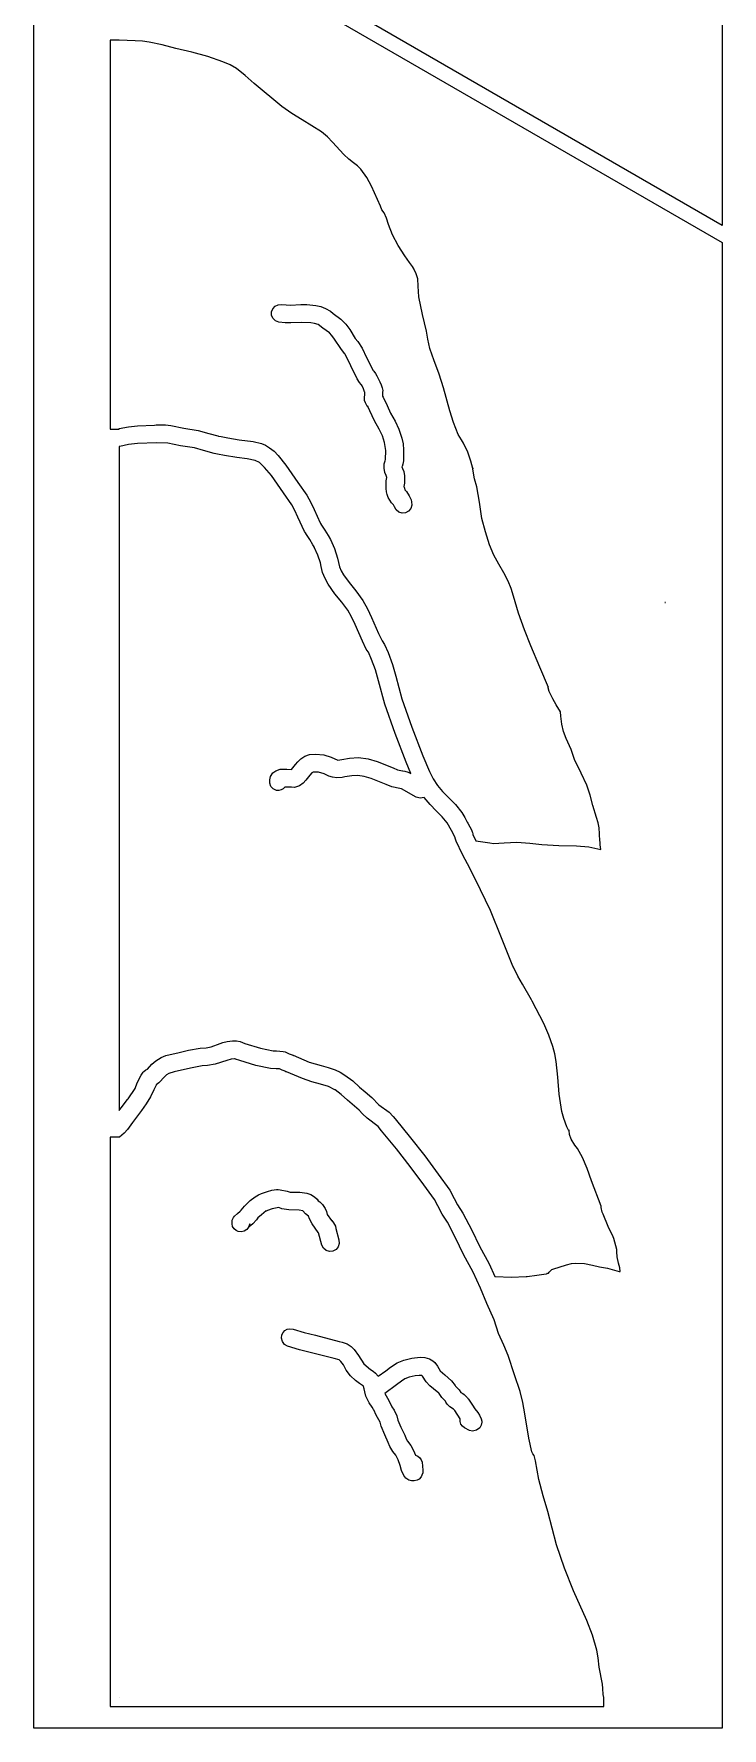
# Model space of a CAD drawing. Extents: x -1 to 629, y 2 to 3679.
# Drawn here: x 443.8 to 628.8, y 1153.5 to 1609 of the extents above; entities that cross this region are included whole.
import ezdxf

# ---------------------------------------------------------------- set-up
doc = ezdxf.new("R2010")
doc.units = 0

msp = doc.modelspace()

# ---------------------------------------------------------------- linework, layer by layer
at = {"layer": 'Calque 1'}
for p, q in [((628.826, 1727.23), (628.826, 1557.54)), ((443.769, 1659.77), (628.826, 1552.93)), ((443.769, 1153.48), (443.769, 1659.77)), ((628.826, 1557.54), (524.655, 1617.68)), ((464.298, 1607.34), (464.298, 1502.75)), ((466.701, 1607.33), (464.298, 1607.34)), ((471.032, 1607.13), (466.701, 1607.33)), ((472.995, 1607.05), (471.032, 1607.13)), ((474.797, 1606.83), (472.995, 1607.05)), ((478.276, 1606.05), (474.797, 1606.83)), ((481.93, 1605.12), (478.276, 1606.05)), ((486.274, 1604.08), (481.93, 1605.12)), ((490.553, 1602.94), (486.274, 1604.08)), ((494.611, 1601.53), (490.553, 1602.94)), ((496.509, 1600.68), (494.611, 1601.53)), ((498.294, 1599.71), (496.509, 1600.68)), ((500.562, 1597.88), (498.294, 1599.71)), ((503.012, 1595.72), (500.562, 1597.88)), ((510.439, 1589.52), (503.012, 1595.72)), ((513.161, 1587.6), (510.439, 1589.52)), ((515.881, 1585.89), (513.161, 1587.6)), ((521.086, 1582.65), (515.881, 1585.89)), ((522.705, 1581.34), (521.086, 1582.65)), ((524.06, 1579.93), (522.705, 1581.34)), ((527.073, 1576.6), (524.06, 1579.93)), ((528.43, 1575.38), (527.073, 1576.6)), ((529.706, 1574.38), (528.43, 1575.38)), ((530.814, 1573.52), (529.706, 1574.38)), ((531.687, 1572.68), (530.814, 1573.52)), ((533.333, 1570.4), (531.687, 1572.68)), ((534.571, 1568.05), (533.333, 1570.4)), ((536.976, 1562.66), (534.571, 1568.05)), ((537.373, 1561.76), (536.976, 1562.66)), ((537.958, 1560.93), (537.373, 1561.76)), ((537.99, 1560.89), (537.958, 1560.93)), ((538.548, 1559.49), (537.99, 1560.89)), ((539.146, 1557.76), (538.548, 1559.49)), ((540.234, 1555.01), (539.146, 1557.76)), ((541.705, 1552.1), (540.234, 1555.01)), ((543.475, 1549.33), (541.705, 1552.1)), ((544.758, 1547.55), (543.475, 1549.33)), ((628.826, 1552.93), (628.826, 1153.48)), ((545.538, 1546.45), (544.758, 1547.55)), ((545.819, 1546.02), (545.538, 1546.45)), ((545.882, 1545.92), (545.819, 1546.02)), ((546.549, 1544.51), (545.853, 1545.99)), ((545.853, 1545.99), (545.882, 1545.92)), ((546.991, 1543.14), (546.549, 1544.51)), ((547.078, 1541.2), (546.991, 1543.14)), ((547.256, 1538.34), (547.078, 1541.2)), ((508.002, 1535.13), (508.642, 1535.82)), ((508.642, 1535.82), (509.497, 1536.2)), ((509.497, 1536.2), (510.431, 1536.23)), ((510.431, 1536.23), (512.772, 1536.11)), ((512.772, 1536.11), (515.582, 1536.22)), ((515.582, 1536.22), (517.135, 1536.24)), ((517.135, 1536.24), (517.138, 1536.24)), ((517.135, 1536.24), (517.135, 1536.24)), ((517.138, 1536.24), (519.615, 1536.02)), ((519.615, 1536.02), (520.89, 1535.71)), ((520.89, 1535.71), (522.176, 1535.23)), ((522.176, 1535.23), (523.504, 1534.43)), ((548.245, 1533.58), (547.256, 1538.34)), ((507.671, 1534.26), (508.002, 1535.13)), ((507.703, 1533.31), (507.671, 1534.26)), ((508.084, 1532.47), (507.703, 1533.31)), ((508.753, 1531.84), (508.084, 1532.47)), ((509.642, 1531.5), (508.753, 1531.84)), ((511.291, 1531.32), (509.642, 1531.5)), ((512.862, 1531.3), (511.291, 1531.32)), ((515.752, 1531.42), (512.862, 1531.3)), ((518.204, 1531.36), (515.752, 1531.42)), ((519.252, 1531.18), (518.204, 1531.36)), ((520.189, 1530.86), (519.252, 1531.18)), ((521.456, 1529.93), (520.189, 1530.86)), ((523.504, 1534.43), (524.221, 1533.85)), ((524.221, 1533.85), (526.327, 1532.35)), ((526.327, 1532.35), (527.682, 1530.98)), ((527.682, 1530.98), (528.7, 1529.58)), ((549.333, 1529.12), (548.245, 1533.58)), ((523.245, 1528.67), (521.456, 1529.93)), ((523.909, 1527.95), (523.245, 1528.67)), ((524.597, 1526.94), (523.909, 1527.95)), ((526.264, 1524.39), (524.597, 1526.94)), ((528.7, 1529.58), (530.185, 1527.16)), ((530.185, 1527.16), (530.859, 1526.32)), ((530.859, 1526.32), (532.016, 1524.53)), ((549.721, 1526.92), (549.333, 1529.12)), ((550.235, 1524.39), (549.721, 1526.92)), ((527.327, 1523.06), (526.264, 1524.39)), ((527.356, 1523), (527.327, 1523.06)), ((527.83, 1522.17), (527.356, 1523)), ((528.949, 1519.79), (527.83, 1522.17)), ((532.016, 1524.53), (533.214, 1522)), ((533.214, 1522), (534.995, 1518.53)), ((550.825, 1522.67), (550.235, 1524.39)), ((551.349, 1521.39), (550.825, 1522.67)), ((530.73, 1516.32), (528.949, 1519.79)), ((534.995, 1518.53), (535.048, 1518.43)), ((535.048, 1518.43), (535.156, 1518.31)), ((535.156, 1518.31), (535.646, 1517.71)), ((535.646, 1517.71), (536, 1517.1)), ((536, 1517.1), (536.775, 1515.49)), ((552.73, 1517.57), (551.349, 1521.39)), ((553.939, 1513.85), (552.73, 1517.57)), ((531.317, 1515.25), (530.73, 1516.32)), ((531.785, 1514.71), (531.317, 1515.25)), ((531.859, 1514.66), (531.785, 1514.71)), ((531.881, 1514.62), (531.859, 1514.66)), ((531.997, 1514.36), (531.875, 1514.62)), ((531.875, 1514.62), (531.881, 1514.62)), ((532.381, 1513.55), (531.997, 1514.36)), ((532.698, 1512.81), (532.381, 1513.55)), ((532.733, 1512.73), (532.698, 1512.81)), ((532.717, 1512.03), (532.733, 1512.72)), ((532.733, 1512.72), (532.733, 1512.73)), ((536.775, 1515.49), (537.138, 1514.64)), ((537.138, 1514.64), (537.416, 1513.88)), ((537.416, 1513.88), (537.553, 1513.15)), ((537.537, 1512.73), (537.519, 1511.85)), ((537.553, 1513.15), (537.537, 1512.73)), ((555.569, 1507.7), (553.939, 1513.85)), ((532.69, 1511.27), (532.717, 1512.03)), ((532.69, 1510.91), (532.69, 1511.27)), ((532.703, 1510.65), (532.69, 1510.91)), ((532.706, 1510.43), (532.703, 1510.65)), ((532.915, 1509.84), (532.706, 1510.43)), ((533.428, 1508.93), (532.915, 1509.84)), ((533.526, 1508.86), (533.428, 1508.93)), ((535.339, 1505.02), (533.468, 1509.01)), ((533.468, 1509.01), (533.526, 1508.86)), ((537.519, 1511.85), (537.508, 1511.6)), ((537.508, 1511.6), (537.643, 1511.38)), ((537.643, 1511.38), (538.762, 1509.12)), ((538.762, 1509.12), (539.667, 1507.09)), ((466.701, 1502.96), (469.18, 1503.4)), ((469.18, 1503.4), (471.662, 1503.67)), ((471.662, 1503.67), (476.21, 1503.86)), ((476.21, 1503.86), (476.665, 1503.88)), ((476.665, 1503.88), (479.178, 1503.87)), ((479.178, 1503.87), (480.636, 1503.73)), ((480.636, 1503.73), (484.081, 1502.99)), ((536.648, 1502.73), (535.339, 1505.02)), ((539.667, 1507.09), (540.927, 1504.91)), ((540.927, 1504.91), (541.932, 1502.75)), ((556.574, 1504.5), (555.569, 1507.7)), ((557.897, 1501.33), (556.574, 1504.5)), ((464.298, 1502.75), (466.701, 1502.75)), ((466.701, 1502.75), (466.701, 1502.96)), ((471.667, 1498.88), (469.206, 1498.58)), ((476.718, 1499.09), (471.667, 1498.88)), ((479.771, 1499.02), (476.707, 1499.09)), ((476.707, 1499.09), (476.718, 1499.09)), ((483.232, 1498.28), (479.771, 1499.02)), ((484.081, 1502.99), (487.96, 1502.4)), ((487.96, 1502.4), (490.815, 1501.62)), ((490.815, 1501.62), (493.249, 1500.92)), ((493.249, 1500.92), (493.408, 1500.89)), ((493.408, 1500.89), (494.085, 1500.76)), ((494.085, 1500.76), (495.905, 1500.41)), ((495.905, 1500.41), (498.996, 1499.84)), ((498.996, 1499.84), (502.771, 1499.45)), ((502.771, 1499.45), (504.943, 1498.89)), ((504.943, 1498.89), (506.052, 1498.42)), ((537.484, 1500.91), (536.648, 1502.73)), ((538.072, 1499.18), (537.484, 1500.91)), ((538.379, 1496.97), (538.072, 1499.18)), ((541.932, 1502.75), (542.734, 1500.32)), ((542.734, 1500.32), (543.033, 1498.76)), ((543.033, 1498.76), (543.176, 1497.22)), ((558.736, 1499.88), (557.897, 1501.33)), ((559.326, 1498.96), (558.736, 1499.88)), ((560.411, 1496.58), (559.326, 1498.96)), ((466.862, 1498.11), (466.711, 1498.06)), ((466.711, 1498.06), (466.711, 1319.56)), ((469.206, 1498.58), (466.862, 1498.11)), ((486.968, 1497.71), (483.232, 1498.28)), ((489.386, 1497.03), (486.968, 1497.71)), ((492.222, 1496.24), (489.386, 1497.03)), ((493.18, 1496.05), (492.222, 1496.24)), ((495.019, 1495.7), (493.18, 1496.05)), ((498.31, 1495.1), (495.019, 1495.7)), ((501.118, 1494.76), (498.31, 1495.1)), ((503.303, 1494.35), (501.118, 1494.76)), ((504.438, 1493.81), (503.303, 1494.35)), ((506.052, 1498.42), (507.161, 1497.76)), ((507.161, 1497.76), (508.362, 1496.79)), ((508.362, 1496.79), (509.463, 1495.65)), ((509.463, 1495.65), (511.487, 1493.09)), ((538.204, 1494.19), (538.323, 1494.59)), ((538.323, 1494.59), (538.342, 1494.6)), ((538.342, 1494.6), (538.379, 1496.97)), ((543.128, 1494.25), (542.961, 1493.29)), ((543.176, 1497.22), (543.128, 1494.25)), ((561.26, 1494.13), (560.411, 1496.58)), ((505.819, 1492.48), (504.438, 1493.81)), ((507.629, 1490.25), (505.819, 1492.48)), ((510.87, 1485.6), (507.629, 1490.25)), ((511.487, 1493.09), (514.786, 1488.36)), ((537.932, 1492.26), (537.99, 1493.43)), ((538.178, 1491.09), (537.932, 1492.26)), ((537.99, 1493.43), (538.204, 1494.19)), ((538.482, 1490.32), (538.178, 1491.09)), ((538.675, 1489.78), (538.482, 1490.32)), ((538.538, 1488.84), (538.675, 1489.78)), ((542.774, 1492.72), (542.747, 1492.61)), ((542.747, 1492.61), (542.906, 1492.18)), ((542.961, 1493.29), (542.774, 1492.72)), ((542.906, 1492.18), (543.215, 1491.38)), ((543.215, 1491.38), (543.456, 1490.19)), ((543.456, 1490.19), (543.416, 1488.22)), ((561.802, 1492.15), (561.26, 1494.13)), ((561.821, 1492.09), (561.802, 1492.16)), ((561.802, 1492.16), (561.802, 1492.15)), ((561.866, 1491.41), (561.821, 1492.09)), ((561.826, 1492.33), (561.826, 1492.1)), ((561.826, 1492.1), (561.826, 1492.33)), ((561.826, 1492.33), (561.826, 1492.33)), ((562.284, 1489.43), (561.866, 1491.41)), ((513.085, 1482.44), (510.87, 1485.6)), ((514.786, 1488.36), (517.141, 1484.99)), ((538.514, 1486.83), (538.538, 1488.84)), ((538.622, 1485.86), (538.514, 1486.83)), ((538.683, 1485.55), (538.622, 1485.86)), ((538.773, 1485.21), (538.683, 1485.55)), ((539.027, 1484.36), (538.773, 1485.21)), ((543.416, 1488.22), (543.287, 1487.33)), ((543.287, 1487.33), (543.303, 1487.18)), ((543.303, 1487.18), (543.406, 1486.85)), ((543.406, 1486.85), (543.491, 1486.44)), ((543.491, 1486.44), (543.98, 1485.94)), ((543.98, 1485.94), (544.716, 1484.86)), ((562.916, 1487.22), (562.284, 1489.43)), ((563.567, 1483.16), (562.916, 1487.22)), ((513.955, 1480.86), (513.085, 1482.44)), ((514.767, 1479.1), (513.955, 1480.86)), ((517.141, 1484.99), (518.244, 1483.03)), ((518.244, 1483.03), (519.152, 1481.1)), ((519.152, 1481.1), (520.768, 1477.57)), ((539.961, 1482.9), (539.027, 1484.36)), ((540.509, 1482.44), (539.961, 1482.9)), ((540.715, 1481.83), (540.509, 1482.44)), ((541.157, 1481.01), (540.715, 1481.83)), ((541.879, 1480.41), (541.157, 1481.01)), ((544.536, 1480.67), (543.707, 1480.23)), ((545.128, 1481.4), (544.536, 1480.67)), ((544.716, 1484.86), (545.21, 1483.72)), ((545.401, 1482.29), (545.128, 1481.4)), ((545.21, 1483.72), (545.311, 1483.23)), ((545.311, 1483.23), (545.401, 1482.29)), ((564.258, 1478.76), (563.567, 1483.16)), ((516.567, 1475.27), (514.767, 1479.1)), ((520.768, 1477.57), (520.863, 1477.41)), ((520.863, 1477.41), (521.149, 1476.95)), ((521.149, 1476.95), (522.001, 1475.57)), ((542.776, 1480.14), (541.879, 1480.41)), ((543.707, 1480.23), (542.776, 1480.14)), ((565.163, 1475.1), (564.258, 1478.76)), ((516.778, 1474.91), (516.567, 1475.27)), ((517.075, 1474.43), (516.778, 1474.91)), ((517.927, 1473.06), (517.075, 1474.43)), ((518.786, 1471.66), (517.927, 1473.06)), ((519.112, 1471.09), (518.786, 1471.66)), ((522.001, 1475.57), (522.885, 1474.14)), ((522.885, 1474.14), (523.483, 1473.1)), ((523.483, 1473.1), (524.56, 1470.66)), ((566.292, 1471.6), (565.163, 1475.1)), ((567.475, 1468.88), (566.292, 1471.6)), ((519.189, 1470.96), (519.112, 1471.09)), ((520.104, 1468.9), (519.165, 1471.02)), ((519.165, 1471.02), (519.189, 1470.96)), ((520.834, 1466.77), (520.104, 1468.9)), ((524.56, 1470.66), (525.446, 1468.07)), ((525.446, 1468.07), (525.933, 1465.72)), ((568.808, 1466.41), (567.475, 1468.88)), ((520.996, 1465.79), (520.834, 1466.77)), ((521.4, 1464.17), (520.996, 1465.79)), ((522.065, 1462.55), (521.4, 1464.17)), ((522.861, 1461.08), (522.065, 1462.55)), ((525.933, 1465.72), (526.391, 1464.65)), ((526.391, 1464.65), (526.999, 1463.6)), ((526.999, 1463.6), (528.547, 1461.49)), ((570.131, 1464.12), (568.808, 1466.41)), ((571.282, 1461.89), (570.131, 1464.12)), ((524.687, 1458.48), (522.861, 1461.08)), ((526.56, 1456.21), (524.687, 1458.48)), ((528.547, 1461.49), (530.349, 1459.24)), ((530.349, 1459.24), (532.18, 1456.71)), ((572.079, 1459.9), (571.282, 1461.89)), ((572.753, 1457.8), (572.079, 1459.9)), ((574.034, 1453.3), (572.753, 1457.8)), ((528.161, 1454.1), (526.56, 1456.21)), ((529.208, 1452.24), (528.161, 1454.1)), ((532.18, 1456.71), (533.5, 1454.4)), ((533.5, 1454.4), (534.571, 1452.11)), ((575.645, 1448.75), (574.034, 1453.3)), ((613.454, 1456.15), (613.602, 1456.14)), ((613.602, 1456.14), (613.454, 1456.15)), ((613.454, 1456.15), (613.454, 1456.15)), ((530.15, 1450.19), (529.208, 1452.24)), ((532.106, 1445.72), (530.15, 1450.19)), ((534.571, 1452.11), (536.434, 1447.79)), ((577.386, 1444.49), (575.645, 1448.75)), ((533.159, 1443.63), (532.106, 1445.72)), ((536.434, 1447.79), (537.342, 1445.97)), ((537.342, 1445.97), (537.384, 1445.87)), ((537.384, 1445.87), (537.426, 1445.83)), ((537.426, 1445.83), (538.022, 1444.85)), ((538.022, 1444.85), (538.987, 1442.7)), ((579.826, 1438.79), (577.386, 1444.49)), ((533.667, 1442.87), (533.159, 1443.63)), ((533.709, 1442.76), (533.667, 1442.87)), ((534.59, 1440.79), (533.709, 1442.76)), ((535.611, 1438.02), (534.59, 1440.79)), ((538.987, 1442.7), (540.191, 1439.48)), ((536.442, 1435.07), (535.611, 1438.02)), ((538.13, 1428.81), (536.442, 1435.07)), ((540.191, 1439.48), (541.104, 1436.29)), ((541.104, 1436.29), (542.71, 1430.22)), ((582.109, 1433.27), (579.826, 1438.79)), ((582.061, 1433.2), (582.056, 1433.35)), ((582.056, 1433.35), (582.109, 1433.27)), ((582.363, 1432.22), (582.061, 1433.2)), ((583.271, 1430.28), (582.363, 1432.22)), ((540.869, 1420.9), (538.13, 1428.81)), ((542.71, 1430.22), (545.358, 1422.58)), ((584.189, 1428.63), (583.271, 1430.28)), ((585.382, 1426.71), (584.189, 1428.63)), ((585.475, 1425.56), (585.382, 1426.71)), ((545.358, 1422.58), (548.332, 1414.95)), ((585.684, 1423.38), (585.475, 1425.56)), ((586.178, 1421.41), (585.684, 1423.38)), ((586.89, 1419.58), (586.178, 1421.41)), ((543.877, 1413.18), (540.869, 1420.9)), ((588.213, 1416.63), (586.89, 1419.58)), ((512.995, 1411.26), (514.109, 1412.59)), ((514.109, 1412.59), (514.725, 1413.33)), ((514.725, 1413.33), (515.556, 1414.1)), ((515.556, 1414.1), (516.614, 1414.78)), ((516.614, 1414.78), (517.921, 1415.24)), ((517.921, 1415.24), (519.493, 1415.4)), ((519.493, 1415.4), (521.702, 1415.15)), ((521.702, 1415.15), (523.665, 1414.51)), ((523.665, 1414.51), (525.491, 1413.75)), ((525.491, 1413.75), (526.555, 1413.95)), ((526.555, 1413.95), (528.639, 1414.3)), ((528.639, 1414.3), (531.052, 1414.43)), ((531.052, 1414.43), (533.643, 1414.08)), ((533.643, 1414.08), (536.093, 1413.38)), ((536.093, 1413.38), (540.358, 1411.68)), ((545.152, 1410.16), (543.877, 1413.18)), ((548.332, 1414.95), (550.129, 1410.7)), ((589.11, 1413.9), (588.213, 1416.63)), ((590.896, 1410.21), (589.11, 1413.9)), ((507.179, 1407.53), (507.198, 1408.49)), ((507.198, 1408.49), (507.399, 1409.32)), ((507.399, 1409.32), (508.036, 1410.33)), ((508.036, 1410.33), (508.825, 1410.92)), ((508.825, 1410.92), (510.031, 1411.28)), ((510.031, 1411.28), (511.778, 1411.32)), ((511.778, 1411.32), (512.995, 1411.26)), ((516.926, 1408.35), (516.164, 1407.59)), ((517.929, 1409.68), (516.926, 1408.35)), ((518.482, 1410.34), (517.929, 1409.68)), ((518.887, 1410.54), (518.482, 1410.34)), ((520.257, 1410.53), (518.887, 1410.54)), ((521.842, 1410.07), (520.257, 1410.53)), ((523.11, 1409.46), (521.842, 1410.07)), ((524.054, 1409.14), (523.11, 1409.46)), ((525.237, 1408.96), (524.054, 1409.14)), ((526.623, 1409.05), (525.237, 1408.96)), ((527.404, 1409.22), (526.623, 1409.05)), ((529.28, 1409.53), (527.404, 1409.22)), ((530.857, 1409.63), (529.28, 1409.53)), ((532.555, 1409.37), (530.857, 1409.63)), ((534.487, 1408.8), (532.555, 1409.37)), ((538.538, 1407.24), (534.487, 1408.8)), ((540.358, 1411.68), (541.504, 1411.15)), ((541.504, 1411.15), (542.893, 1410.84)), ((542.893, 1410.84), (542.961, 1410.84)), ((542.961, 1410.84), (543.536, 1410.81)), ((543.536, 1410.81), (544.451, 1410.53)), ((544.451, 1410.53), (545.152, 1410.16)), ((550.129, 1410.7), (551.132, 1408.74)), ((551.132, 1408.74), (552.285, 1406.9)), ((592.42, 1407.01), (590.896, 1410.21)), ((507.515, 1406.68), (507.179, 1407.53)), ((508.148, 1406.01), (507.515, 1406.68)), ((509.018, 1405.62), (508.148, 1406.01)), ((509.648, 1405.62), (509.018, 1405.62)), ((510.248, 1405.78), (509.648, 1405.62)), ((510.788, 1406.08), (510.248, 1405.78)), ((511.235, 1406.52), (510.788, 1406.08)), ((511.55, 1406.52), (511.235, 1406.52)), ((513.003, 1406.45), (511.55, 1406.52)), ((513.836, 1406.42), (513.003, 1406.45)), ((514.394, 1406.54), (513.836, 1406.42)), ((515.148, 1406.88), (514.394, 1406.54)), ((516.164, 1407.59), (515.148, 1406.88)), ((540.043, 1406.58), (538.538, 1407.24)), ((542.157, 1406.09), (540.043, 1406.58)), ((542.607, 1406.07), (542.157, 1406.09)), ((546.586, 1403.79), (542.607, 1406.07)), ((547.639, 1403.5), (546.586, 1403.79)), ((548.708, 1403.71), (547.639, 1403.5)), ((550.296, 1401.81), (548.708, 1403.71)), ((552.285, 1406.9), (553.645, 1405.3)), ((553.645, 1405.3), (555.312, 1403.66)), ((555.312, 1403.66), (557.106, 1401.83)), ((593.33, 1404.32), (592.42, 1407.01)), ((594.105, 1401.55), (593.33, 1404.32)), ((551.904, 1400.16), (550.296, 1401.81)), ((553.566, 1398.53), (551.904, 1400.16)), ((557.106, 1401.83), (558.847, 1399.68)), ((558.847, 1399.68), (559.683, 1398.29)), ((595.084, 1398.31), (594.105, 1401.55)), ((554.915, 1396.93), (553.566, 1398.53)), ((556.053, 1394.86), (554.915, 1396.93)), ((557.024, 1392.99), (556.053, 1394.86)), ((559.683, 1398.29), (560.289, 1397.11)), ((560.289, 1397.11), (560.461, 1396.78)), ((560.461, 1396.78), (561.487, 1394.8)), ((561.487, 1394.8), (561.498, 1394.78)), ((561.498, 1394.78), (561.636, 1394.46)), ((561.636, 1394.46), (561.673, 1394.29)), ((561.673, 1394.29), (561.786, 1393.96)), ((595.494, 1396.89), (595.084, 1398.31)), ((595.743, 1395.57), (595.494, 1396.89)), ((595.822, 1393.97), (595.743, 1395.57)), ((557.048, 1392.8), (557.024, 1392.99)), ((557.349, 1391.94), (557.048, 1392.8)), ((558.995, 1388.36), (557.349, 1391.94)), ((561.786, 1393.96), (561.797, 1393.79)), ((561.797, 1393.79), (561.826, 1393.72)), ((561.826, 1393.72), (562.604, 1392.01)), ((562.604, 1392.01), (566.324, 1391.51)), ((566.324, 1391.51), (567.385, 1391.38)), ((567.385, 1391.38), (570.211, 1391.5)), ((570.211, 1391.5), (573.587, 1391.7)), ((573.587, 1391.7), (577.164, 1391.45)), ((577.164, 1391.45), (580.376, 1391.05)), ((580.376, 1391.05), (584.961, 1390.78)), ((584.961, 1390.78), (589.668, 1390.69)), ((589.668, 1390.69), (592.973, 1390.41)), ((592.973, 1390.41), (596.177, 1389.68)), ((595.986, 1391.95), (595.822, 1393.97)), ((596.002, 1391.75), (595.986, 1391.95)), ((596.074, 1391), (596.002, 1391.75)), ((596.177, 1389.68), (596.074, 1391)), ((561.08, 1384.49), (558.995, 1388.36)), ((563.885, 1378.92), (561.08, 1384.49)), ((566.53, 1373.28), (563.885, 1378.92)), ((569.518, 1365.95), (566.53, 1373.28)), ((572.55, 1358.39), (569.518, 1365.95)), ((572.738, 1358.05), (572.55, 1358.39)), ((573.891, 1355.69), (572.738, 1358.05)), ((575.124, 1353.47), (573.891, 1355.69)), ((577.569, 1349.28), (575.124, 1353.47)), ((577.743, 1348.96), (577.569, 1349.28)), ((580.852, 1342.91), (577.743, 1348.96)), ((582.188, 1339.84), (580.852, 1342.91)), ((583.3, 1336.74), (582.188, 1339.84)), ((480.411, 1334.64), (482.451, 1335.06)), ((482.451, 1335.06), (485.317, 1335.73)), ((485.317, 1335.73), (488.473, 1336.31)), ((488.473, 1336.31), (490.119, 1336.44)), ((490.119, 1336.44), (491.434, 1336.68)), ((491.434, 1336.68), (493.879, 1337.58)), ((493.879, 1337.58), (494.564, 1337.79)), ((494.564, 1337.79), (495.699, 1338.08)), ((495.699, 1338.08), (496.479, 1338.19)), ((496.479, 1338.19), (497.136, 1338.29)), ((497.136, 1338.29), (498.276, 1338.27)), ((498.276, 1338.27), (499.279, 1338.07)), ((499.279, 1338.07), (499.863, 1337.82)), ((499.863, 1337.82), (500.528, 1337.54)), ((500.528, 1337.54), (504.721, 1336.3)), ((504.721, 1336.3), (508.121, 1335.61)), ((508.121, 1335.61), (509.05, 1335.61)), ((509.05, 1335.61), (510.799, 1335.44)), ((510.799, 1335.44), (511.323, 1335.28)), ((511.323, 1335.28), (511.659, 1335.15)), ((511.659, 1335.15), (512.45, 1334.81)), ((512.45, 1334.81), (513.193, 1334.5)), ((583.81, 1334.79), (583.3, 1336.74)), ((584.175, 1332.76), (583.81, 1334.79)), ((473.289, 1330.01), (473.839, 1330.47)), ((473.839, 1330.47), (474.278, 1330.68)), ((474.278, 1330.68), (475.474, 1331.97)), ((475.474, 1331.97), (476.538, 1332.94)), ((476.538, 1332.94), (478.035, 1333.84)), ((478.035, 1333.84), (479.263, 1334.32)), ((479.263, 1334.32), (480.411, 1334.64)), ((483.467, 1330.38), (481.523, 1329.97)), ((486.37, 1331.06), (483.467, 1330.38)), ((489.042, 1331.56), (486.37, 1331.06)), ((490.423, 1331.66), (489.042, 1331.56)), ((492.527, 1332.02), (490.423, 1331.66)), ((495.654, 1332.97), (492.527, 1332.02)), ((496.826, 1333.33), (495.654, 1332.97)), ((497.731, 1333.48), (496.826, 1333.33)), ((497.734, 1333.48), (497.731, 1333.48)), ((497.736, 1333.47), (497.734, 1333.48)), ((497.9, 1333.42), (497.736, 1333.47)), ((498.009, 1333.39), (497.9, 1333.42)), ((499.136, 1332.95), (498.009, 1333.39)), ((503.491, 1331.66), (499.136, 1332.95)), ((507.356, 1330.88), (503.491, 1331.66)), ((508.912, 1330.74), (507.356, 1330.88)), ((509.735, 1330.74), (508.912, 1330.74)), ((509.748, 1330.74), (509.735, 1330.74)), ((509.83, 1330.71), (509.748, 1330.74)), ((510.55, 1330.4), (509.83, 1330.71)), ((511.034, 1330.2), (510.55, 1330.4)), ((511.275, 1330.09), (511.034, 1330.2)), ((513.193, 1334.5), (513.439, 1334.39)), ((513.439, 1334.39), (513.553, 1334.34)), ((513.553, 1334.34), (513.458, 1334.38)), ((513.458, 1334.38), (517.749, 1332.58)), ((517.749, 1332.58), (521.054, 1331.62)), ((521.054, 1331.62), (522.895, 1331.11)), ((522.895, 1331.11), (524.806, 1330.44)), ((524.806, 1330.44), (526.099, 1329.84)), ((584.644, 1328.47), (584.175, 1332.76)), ((470.96, 1325.48), (471.574, 1326.96)), ((471.574, 1326.96), (472.654, 1329.04)), ((472.654, 1329.04), (473.186, 1329.82)), ((473.186, 1329.82), (473.289, 1330.01)), ((476.628, 1326.39), (476.051, 1325.13)), ((476.641, 1326.41), (476.628, 1326.39)), ((477.35, 1326.99), (476.641, 1326.41)), ((478.972, 1328.71), (477.35, 1326.99)), ((479.422, 1329.14), (478.972, 1328.71)), ((480.033, 1329.49), (479.422, 1329.14)), ((481.523, 1329.97), (480.033, 1329.49)), ((511.526, 1329.98), (511.275, 1330.09)), ((511.735, 1329.9), (511.526, 1329.98)), ((515.998, 1328.11), (511.735, 1329.9)), ((518.543, 1327.26), (515.998, 1328.11)), ((520.877, 1326.62), (518.543, 1327.26)), ((522.956, 1325.96), (520.877, 1326.62)), ((524.697, 1325.1), (522.956, 1325.96)), ((526.099, 1329.84), (527.396, 1329.08)), ((527.396, 1329.08), (529.51, 1327.48)), ((529.51, 1327.48), (531.32, 1325.85)), ((531.32, 1325.85), (532.854, 1324.58)), ((585.054, 1323.96), (584.644, 1328.47)), ((467.246, 1320.25), (468.95, 1322.47)), ((468.95, 1322.47), (469.111, 1322.69)), ((469.111, 1322.69), (470.96, 1325.48)), ((474.003, 1321.3), (472.749, 1319.54)), ((475.159, 1323.2), (474.003, 1321.3)), ((476.051, 1325.13), (475.159, 1323.2)), ((524.742, 1325.07), (524.697, 1325.1)), ((526.372, 1323.83), (524.742, 1325.07)), ((528.081, 1322.3), (526.372, 1323.83)), ((531.232, 1319.62), (528.081, 1322.3)), ((532.854, 1324.58), (534.611, 1323.04)), ((534.611, 1323.04), (536.524, 1321.11)), ((536.524, 1321.11), (539.257, 1319.07)), ((585.758, 1319.31), (585.054, 1323.96)), ((466.711, 1319.56), (467.246, 1320.25)), ((472.749, 1319.54), (470.278, 1316.36)), ((532.161, 1318.64), (531.232, 1319.62)), ((533.41, 1317.45), (532.161, 1318.64)), ((533.418, 1317.44), (533.41, 1317.45)), ((536.307, 1315.27), (533.418, 1317.44)), ((539.257, 1319.07), (540.379, 1317.96)), ((540.379, 1317.96), (540.892, 1317.27)), ((540.892, 1317.27), (545.057, 1312.24)), ((586.244, 1317.36), (585.758, 1319.31)), ((587.051, 1315.19), (586.244, 1317.36)), ((466.817, 1312.36), (464.29, 1312.36)), ((464.29, 1312.36), (464.29, 1159.33)), ((466.83, 1312.37), (466.817, 1312.36)), ((468.034, 1313.41), (466.83, 1312.37)), ((468.95, 1314.47), (468.034, 1313.41)), ((470.278, 1316.36), (468.95, 1314.47)), ((537.252, 1314.12), (536.307, 1315.27)), ((541.289, 1309.23), (537.252, 1314.12)), ((545.057, 1312.24), (548.856, 1307.34)), ((587.552, 1314.26), (587.051, 1315.19)), ((587.644, 1314.18), (587.552, 1314.26)), ((587.734, 1313.96), (587.61, 1314.34)), ((587.61, 1314.34), (587.644, 1314.18)), ((587.745, 1313.3), (587.734, 1313.96)), ((587.755, 1313.27), (587.745, 1313.3)), ((587.763, 1313.09), (587.755, 1313.27)), ((588.224, 1311.83), (587.763, 1313.09)), ((544.988, 1304.47), (541.289, 1309.23)), ((589.224, 1310.23), (588.224, 1311.83)), ((589.97, 1309.34), (589.224, 1310.23)), ((591.29, 1306.88), (589.97, 1309.34)), ((548.597, 1299.58), (544.988, 1304.47)), ((548.856, 1307.34), (552.51, 1302.39)), ((592.534, 1303.91), (591.29, 1306.88)), ((593.716, 1300.66), (592.534, 1303.91)), ((551.494, 1295.6), (548.597, 1299.58)), ((552.51, 1302.39), (555.587, 1298.14)), ((596.341, 1293.79), (593.716, 1300.66)), ((499.538, 1292.73), (500.39, 1293.85)), ((500.39, 1293.85), (501.943, 1295.31)), ((501.943, 1295.31), (503.3, 1296.34)), ((503.3, 1296.34), (504.142, 1296.89)), ((504.142, 1296.89), (504.938, 1297.26)), ((504.938, 1297.26), (506.565, 1297.75)), ((506.565, 1297.75), (507.777, 1298.08)), ((507.777, 1298.08), (509.007, 1298.27)), ((509.007, 1298.27), (509.47, 1298.28)), ((509.468, 1298.29), (509.47, 1298.28)), ((509.47, 1298.28), (509.468, 1298.29)), ((509.47, 1298.28), (509.973, 1298.25)), ((509.973, 1298.25), (511.841, 1297.86)), ((511.841, 1297.86), (512.667, 1297.58)), ((512.667, 1297.58), (515.299, 1297.57)), ((515.299, 1297.57), (517.202, 1297.3)), ((517.202, 1297.3), (518.223, 1296.92)), ((518.223, 1296.92), (519.228, 1296.29)), ((519.228, 1296.29), (519.929, 1295.66)), ((519.929, 1295.66), (520.183, 1295.3)), ((520.183, 1295.3), (520.625, 1295.01)), ((520.625, 1295.01), (521.348, 1294.29)), ((521.348, 1294.29), (522.091, 1293.23)), ((552.359, 1293.88), (551.494, 1295.6)), ((553.542, 1291.65), (552.359, 1293.88)), ((555.587, 1298.14), (556.773, 1295.91)), ((556.773, 1295.91), (557.643, 1294.18)), ((557.643, 1294.18), (559.151, 1291.95)), ((596.312, 1293.5), (596.341, 1293.79)), ((497.048, 1289.03), (497.109, 1290.02)), ((497.109, 1290.02), (497.442, 1290.81)), ((497.442, 1290.81), (497.704, 1291.09)), ((497.704, 1291.09), (498.482, 1291.85)), ((498.482, 1291.85), (499.276, 1292.52)), ((499.276, 1292.52), (499.527, 1292.73)), ((499.527, 1292.73), (499.538, 1292.73)), ((503.623, 1290.12), (502.642, 1289.07)), ((504.028, 1290.72), (503.623, 1290.12)), ((504.933, 1291.53), (504.028, 1290.72)), ((506.253, 1292.55), (504.933, 1291.53)), ((506.608, 1292.65), (506.248, 1292.5)), ((506.248, 1292.5), (506.253, 1292.55)), ((507.856, 1293.12), (506.608, 1292.65)), ((509.595, 1293.45), (507.856, 1293.12)), ((510.46, 1293.14), (509.595, 1293.45)), ((512.296, 1292.8), (510.46, 1293.14)), ((515.095, 1292.77), (512.296, 1292.8)), ((516.066, 1292.6), (515.095, 1292.77)), ((516.802, 1291.8), (516.066, 1292.6)), ((517.646, 1291.09), (516.802, 1291.8)), ((517.858, 1290.39), (517.646, 1291.09)), ((518.569, 1289.06), (517.858, 1290.39)), ((522.091, 1293.23), (522.475, 1292.38)), ((522.475, 1292.38), (522.633, 1291.62)), ((522.633, 1291.62), (523.784, 1289.96)), ((523.784, 1289.96), (523.858, 1289.97)), ((523.858, 1289.97), (524.343, 1289.38)), ((524.343, 1289.38), (524.829, 1288.45)), ((554.96, 1289.56), (553.542, 1291.65)), ((557.111, 1285.35), (554.96, 1289.56)), ((559.151, 1291.95), (561.487, 1287.4)), ((596.598, 1292.21), (596.312, 1293.5)), ((596.815, 1291.71), (596.598, 1292.21)), ((598.206, 1288.38), (596.815, 1291.71)), ((497.212, 1288.39), (497.048, 1289.03)), ((497.601, 1287.75), (497.212, 1288.39)), ((498.133, 1287.28), (497.601, 1287.75)), ((498.657, 1287.02), (498.133, 1287.28)), ((499.474, 1286.9), (498.657, 1287.02)), ((500.337, 1287.09), (499.474, 1286.9)), ((501.054, 1287.56), (500.337, 1287.09)), ((501.559, 1288.25), (501.054, 1287.56)), ((501.477, 1288.09), (501.726, 1288.7)), ((501.652, 1288.25), (501.477, 1288.09)), ((501.792, 1289.1), (501.559, 1288.25)), ((502.642, 1289.07), (501.652, 1288.25)), ((501.726, 1288.7), (501.792, 1289.1)), ((520.205, 1286.76), (518.569, 1289.06)), ((520.252, 1286.71), (520.205, 1286.76)), ((520.284, 1286.63), (520.252, 1286.71)), ((521.202, 1283.35), (520.284, 1286.63)), ((524.829, 1288.45), (524.933, 1287.81)), ((524.933, 1287.81), (525.801, 1284.73)), ((525.801, 1284.73), (525.888, 1283.78)), ((559.305, 1280.85), (557.111, 1285.35)), ((561.487, 1287.4), (563.596, 1283.05)), ((599.492, 1285.58), (598.206, 1288.38)), ((599.675, 1285.16), (599.492, 1285.58)), ((600.516, 1282.14), (599.675, 1285.16)), ((521.649, 1282.51), (521.202, 1283.35)), ((522.361, 1281.93), (521.649, 1282.51)), ((523.237, 1281.66), (522.361, 1281.93)), ((524.187, 1281.74), (523.237, 1281.66)), ((525.028, 1282.19), (524.187, 1281.74)), ((525.613, 1282.9), (525.028, 1282.19)), ((525.888, 1283.78), (525.613, 1282.9)), ((561.874, 1276.12), (559.305, 1280.85)), ((563.596, 1283.05), (566.181, 1278.29)), ((600.513, 1281.56), (600.516, 1282.14)), ((600.619, 1280.22), (600.513, 1281.56)), ((600.992, 1278.52), (600.619, 1280.22)), ((563.848, 1271.74), (561.874, 1276.12)), ((566.181, 1278.29), (567.74, 1274.91)), ((580.876, 1275.52), (581.583, 1275.66)), ((581.583, 1275.66), (581.757, 1275.7)), ((581.717, 1275.68), (582.122, 1275.83)), ((581.757, 1275.7), (581.717, 1275.68)), ((582.122, 1275.83), (582.278, 1276.08)), ((582.278, 1276.09), (583.006, 1276.8)), ((582.278, 1276.08), (582.278, 1276.09)), ((583.006, 1276.8), (583.318, 1276.87)), ((583.318, 1276.87), (587.022, 1278.08)), ((587.022, 1278.08), (588.29, 1278.38)), ((588.29, 1278.38), (589.515, 1278.51)), ((589.515, 1278.51), (591.827, 1278.4)), ((591.827, 1278.4), (593.944, 1278)), ((593.944, 1278), (595.846, 1277.55)), ((595.846, 1277.55), (598.016, 1277.11)), ((598.016, 1277.11), (601.119, 1276.25)), ((601.347, 1277.21), (600.992, 1278.52)), ((601.119, 1276.25), (601.442, 1276.23)), ((601.442, 1276.23), (601.347, 1277.21)), ((565.565, 1267.65), (563.848, 1271.74)), ((567.74, 1274.91), (567.925, 1274.9)), ((567.925, 1274.9), (572.1, 1274.72)), ((572.1, 1274.72), (576.116, 1274.89)), ((576.116, 1274.89), (576.365, 1274.9)), ((576.365, 1274.9), (579.027, 1275.25)), ((579.027, 1275.25), (580.876, 1275.52)), ((567.509, 1263.24), (565.565, 1267.65)), ((568.734, 1259.6), (567.509, 1263.24)), ((510.336, 1258.31), (510.455, 1259.24)), ((510.582, 1257.4), (510.336, 1258.31)), ((510.455, 1259.24), (510.78, 1259.87)), ((511.156, 1256.66), (510.582, 1257.4)), ((510.78, 1259.87), (511.262, 1260.37)), ((511.262, 1260.37), (511.87, 1260.71)), ((511.87, 1260.71), (512.563, 1260.87)), ((512.563, 1260.87), (512.563, 1260.87)), ((512.563, 1260.87), (513.492, 1260.75)), ((512.563, 1260.87), (512.563, 1260.87)), ((513.492, 1260.75), (516.445, 1259.88)), ((516.445, 1259.88), (519.517, 1259.11)), ((519.517, 1259.11), (525.896, 1257.45)), ((525.896, 1257.45), (526.679, 1257.27)), ((570.094, 1256.47), (568.734, 1259.6)), ((511.968, 1256.2), (511.156, 1256.66)), ((515.204, 1255.23), (511.968, 1256.2)), ((518.392, 1254.43), (515.204, 1255.23)), ((524.501, 1252.86), (518.392, 1254.43)), ((525.861, 1252.49), (524.501, 1252.86)), ((526.679, 1257.27), (528.018, 1256.78)), ((528.018, 1256.78), (529.079, 1256.09)), ((529.079, 1256.09), (529.907, 1255.3)), ((529.907, 1255.3), (531.076, 1253.64)), ((531.076, 1253.64), (532.492, 1251.39)), ((543.239, 1252.39), (545.358, 1252.92)), ((545.358, 1252.92), (547.65, 1253.21)), ((547.65, 1253.21), (548.854, 1253.12)), ((548.854, 1253.12), (550.11, 1252.76)), ((550.11, 1252.76), (551.039, 1252.28)), ((571.311, 1253.7), (570.094, 1256.47)), ((572.984, 1248.51), (571.311, 1253.7)), ((526.303, 1252.09), (525.861, 1252.49)), ((526.978, 1251.14), (526.303, 1252.09)), ((527.777, 1249.76), (526.978, 1251.14)), ((528.925, 1248.18), (527.777, 1249.76)), ((532.492, 1251.39), (534.309, 1249.88)), ((534.309, 1249.88), (535.005, 1249.42)), ((535.005, 1249.42), (535.669, 1248.89)), ((535.669, 1248.89), (536.363, 1248.1)), ((536.373, 1248.09), (538.418, 1249.58)), ((538.418, 1249.58), (539.649, 1250.57)), ((539.649, 1250.57), (541.445, 1251.69)), ((541.445, 1251.69), (543.239, 1252.39)), ((546.253, 1248.21), (544.681, 1247.81)), ((547.343, 1248.33), (546.253, 1248.21)), ((548.055, 1248.32), (547.343, 1248.33)), ((548.277, 1248.1), (548.055, 1248.32)), ((551.039, 1252.28), (551.613, 1251.76)), ((551.613, 1251.76), (552.267, 1250.76)), ((552.267, 1250.76), (553.023, 1249.59)), ((553.023, 1249.59), (554.27, 1248.46)), ((554.27, 1248.46), (556.079, 1246.88)), ((574.534, 1244.03), (572.984, 1248.51)), ((530.216, 1246.98), (528.925, 1248.18)), ((531.33, 1246.12), (530.216, 1246.98)), ((532.357, 1245.42), (531.33, 1246.12)), ((532.428, 1245.36), (532.357, 1245.42)), ((532.582, 1244.74), (532.428, 1245.36)), ((532.733, 1243.87), (532.582, 1244.74)), ((533.066, 1242.7), (532.733, 1243.87)), ((536.363, 1248.1), (536.373, 1248.09)), ((541.31, 1245.75), (538.098, 1243.43)), ((542.583, 1246.74), (541.31, 1245.75)), ((543.498, 1247.36), (542.583, 1246.74)), ((544.681, 1247.81), (543.498, 1247.36)), ((549.24, 1246.63), (548.277, 1248.1)), ((550.248, 1245.51), (549.24, 1246.63)), ((551.2, 1244.68), (550.248, 1245.51)), ((552.645, 1243.52), (551.2, 1244.68)), ((556.079, 1246.88), (557.019, 1245.61)), ((557.019, 1245.61), (557.042, 1245.56)), ((557.042, 1245.56), (557.148, 1245.45)), ((557.148, 1245.45), (558.125, 1244.42)), ((558.125, 1244.42), (558.593, 1243.76)), ((558.593, 1243.76), (559.069, 1243.48)), ((575.235, 1241.05), (574.534, 1244.03)), ((533.95, 1240.97), (533.066, 1242.7)), ((534.733, 1239.77), (533.95, 1240.97)), ((535.122, 1239.11), (534.733, 1239.77)), ((535.14, 1239.08), (535.122, 1239.11)), ((538.098, 1243.43), (538.866, 1242.21)), ((538.866, 1242.21), (539.683, 1240.63)), ((539.683, 1240.63), (540.048, 1239.85)), ((540.048, 1239.85), (540.604, 1238.94)), ((552.735, 1243.46), (552.645, 1243.52)), ((553.481, 1242.35), (552.735, 1243.46)), ((554.428, 1241.35), (553.481, 1242.35)), ((554.55, 1241.14), (554.428, 1241.35)), ((554.894, 1240.58), (554.55, 1241.14)), ((555.614, 1239.85), (554.894, 1240.58)), ((556.606, 1239.24), (555.614, 1239.85)), ((556.9, 1238.94), (556.606, 1239.24)), ((559.069, 1243.48), (559.466, 1243.16)), ((559.466, 1243.16), (559.638, 1243)), ((559.638, 1243), (560.011, 1242.63)), ((560.011, 1242.63), (560.36, 1242.27)), ((560.36, 1242.27), (560.49, 1242.13)), ((560.49, 1242.13), (560.498, 1242.13)), ((560.498, 1242.13), (560.675, 1241.92)), ((560.675, 1241.92), (561.726, 1240.35)), ((561.726, 1240.35), (562.318, 1239.37)), ((562.318, 1239.37), (563.162, 1238.33)), ((575.783, 1237.94), (575.235, 1241.05)), ((535.783, 1237.65), (535.14, 1239.08)), ((536.836, 1235.77), (535.783, 1237.65)), ((537.146, 1234.64), (536.836, 1235.77)), ((538.127, 1232.3), (537.146, 1234.64)), ((540.604, 1238.94), (541.318, 1237.49)), ((541.318, 1237.49), (541.67, 1236.24)), ((541.67, 1236.24), (542.475, 1234.36)), ((556.934, 1238.9), (556.9, 1238.94)), ((558.387, 1236.65), (556.934, 1238.9)), ((558.387, 1235.91), (558.387, 1236.65)), ((558.606, 1235.22), (558.387, 1235.91)), ((559.019, 1234.63), (558.606, 1235.22)), ((559.601, 1234.18), (559.019, 1234.63)), ((563.162, 1238.33), (563.631, 1237.6)), ((563.631, 1237.6), (564.041, 1236.68)), ((564.054, 1234.92), (563.649, 1234.22)), ((564.041, 1236.68), (564.186, 1236.04)), ((564.231, 1235.7), (564.054, 1234.92)), ((564.186, 1236.04), (564.231, 1235.7)), ((576.894, 1231.44), (575.783, 1237.94)), ((539.075, 1230.3), (538.127, 1232.3)), ((539.511, 1229.21), (539.075, 1230.3)), ((542.475, 1234.36), (543.469, 1232.22)), ((543.469, 1232.22), (543.858, 1231.23)), ((543.858, 1231.23), (544.202, 1230.6)), ((544.202, 1230.6), (545.104, 1229.48)), ((560.892, 1233.5), (559.601, 1234.18)), ((561.704, 1233.34), (560.892, 1233.5)), ((562.789, 1233.55), (561.704, 1233.34)), ((563.649, 1234.22), (562.789, 1233.55)), ((577.685, 1227.77), (576.894, 1231.44)), ((540.247, 1227.89), (539.511, 1229.21)), ((541.085, 1226.85), (540.247, 1227.89)), ((541.681, 1225.61), (541.085, 1226.85)), ((542.266, 1224.06), (541.681, 1225.61)), ((545.104, 1229.48), (545.837, 1228.14)), ((545.837, 1228.14), (546.369, 1226.84)), ((546.369, 1226.84), (547.012, 1226.58)), ((547.012, 1226.58), (547.549, 1226.17)), ((547.549, 1226.17), (547.946, 1225.61)), ((547.946, 1225.61), (548.174, 1224.96)), ((577.91, 1227.22), (577.685, 1227.77)), ((578.249, 1226.77), (577.91, 1227.22)), ((578.609, 1225.36), (578.249, 1226.77)), ((542.604, 1222.71), (542.266, 1224.06)), ((543.215, 1221.4), (542.604, 1222.71)), ((543.784, 1220.72), (543.215, 1221.4)), ((547.891, 1221.02), (547.34, 1220.43)), ((548.118, 1221.47), (547.891, 1221.02)), ((548.346, 1222.13), (548.118, 1221.47)), ((548.174, 1224.96), (548.393, 1222.84)), ((548.393, 1222.84), (548.346, 1222.13)), ((579.537, 1220.33), (578.609, 1225.36)), ((544.589, 1220.15), (543.784, 1220.72)), ((545.279, 1219.96), (544.589, 1220.15)), ((546.06, 1219.97), (545.279, 1219.96)), ((546.793, 1220.14), (546.06, 1219.97)), ((547.34, 1220.43), (546.793, 1220.14)), ((580.696, 1215.94), (579.537, 1220.33)), ((581.977, 1211.75), (580.696, 1215.94)), ((584.324, 1202.77), (581.977, 1211.75)), ((586.427, 1196.51), (584.324, 1202.77)), ((588.872, 1190.43), (586.427, 1196.51)), ((592.409, 1182.4), (588.872, 1190.43)), ((593.952, 1178.45), (592.409, 1182.4)), ((595.127, 1174.48), (593.952, 1178.45)), ((595.463, 1172.35), (595.127, 1174.48)), ((595.799, 1169.84), (595.463, 1172.35)), ((596.669, 1165.26), (595.799, 1169.84)), ((466.83, 1161.73), (466.83, 1161.74)), ((596.709, 1164.17), (596.669, 1165.26)), ((596.849, 1162.48), (596.709, 1164.17)), ((597.021, 1161.74), (596.849, 1162.48)), ((597.037, 1159.33), (597.037, 1161.73)), ((464.29, 1159.33), (597.037, 1159.33)), ((628.826, 1153.48), (443.769, 1153.48))]:
    msp.add_line(p, q, dxfattribs=at)

doc.saveas('drawing.dxf')
